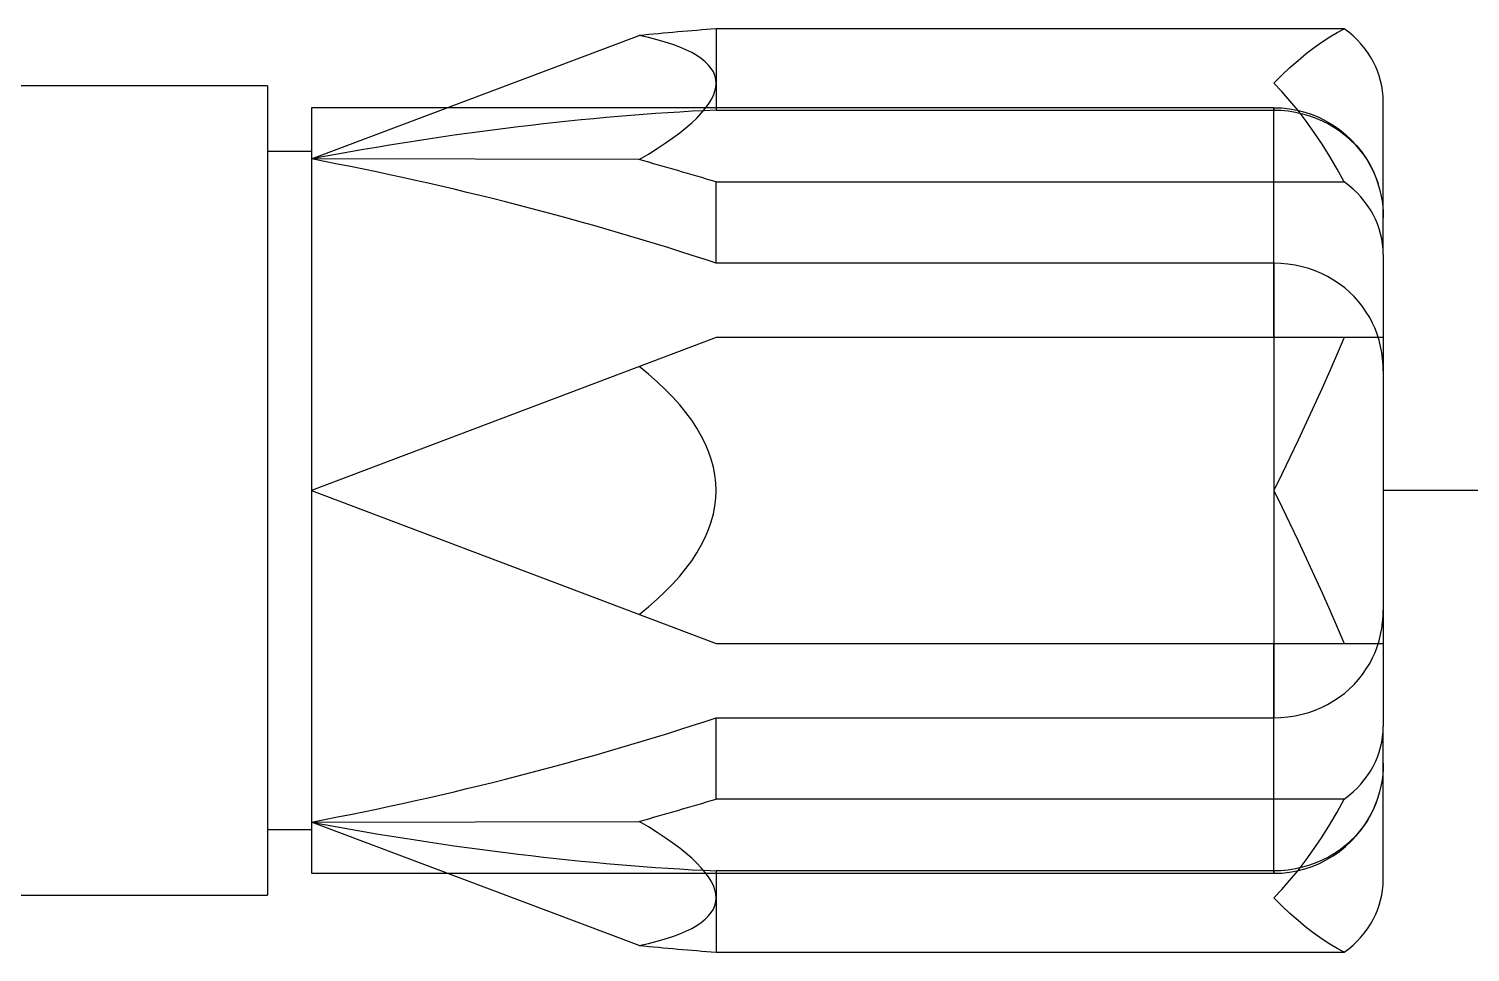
# Model space of a CAD drawing. Header units: millimetres. Extents: x 256 to 2599, y 626 to 1192.
# Drawn here: x 2088.03 to 2093.89, y 663.79 to 667.54 of the extents above; entities that cross this region are included whole.
import ezdxf

# ---------------------------------------------------------------- set-up
doc = ezdxf.new("R2010")
doc.units = ezdxf.units.MM
for name, color, linetype in [('MAIN-1', 7, 'Continuous'), ('MAIN-2', 7, 'Continuous'), ('Tag', 7, 'Continuous')]:
    doc.layers.add(name, color=color, linetype=linetype)

msp = doc.modelspace()

# ---------------------------------------------------------------- linework, layer by layer
at = {"layer": 'MAIN-1'}
for p, q in [((2093.3762, 667.542), (2090.8235, 667.542)), ((2093.348, 667.5272), (2093.3762, 667.542)), ((2089.1789, 667.0132), (2090.5107, 667.5145)), ((2093.2545, 667.4665), (2093.2868, 667.4894)), ((2093.2868, 667.4894), (2093.3181, 667.5097)), ((2093.3181, 667.5097), (2093.348, 667.5272)), ((2093.1883, 667.4137), (2093.2215, 667.4412)), ((2093.2215, 667.4412), (2093.2545, 667.4665)), ((2093.1223, 667.3533), (2093.1551, 667.3843)), ((2093.1551, 667.3843), (2093.1883, 667.4137)), ((2089.0011, 667.3105), (2087.8455, 667.3105)), ((2089.0011, 667.3105), (2089.0011, 664.0213)), ((2093.0903, 667.3211), (2093.1223, 667.3533)), ((2093.1223, 667.2869), (2093.0903, 667.3211)), ((2093.1551, 667.2497), (2093.1223, 667.2869)), ((2093.1883, 667.2096), (2093.1551, 667.2497)), ((2093.5348, 666.625), (2093.5348, 667.2473)), ((2089.7326, 667.2216), (2089.1789, 667.2216)), ((2089.1789, 667.2216), (2089.1789, 667.0132)), ((2093.2215, 667.1667), (2093.1883, 667.2096)), ((2093.2545, 667.1213), (2093.2215, 667.1667)), ((2093.2868, 667.0735), (2093.2545, 667.1213)), ((2093.3181, 667.0238), (2093.2868, 667.0735)), ((2089.1789, 667.0438), (2089.0011, 667.0438)), ((2089.1789, 667.0132), (2089.1789, 664.3187)), ((2090.5107, 667.0106), (2089.1789, 667.0132)), ((2093.348, 666.9724), (2093.3181, 667.0238)), ((2093.3762, 666.9198), (2093.348, 666.9724)), ((2090.8235, 666.5895), (2090.8235, 666.9198)), ((2090.8235, 666.9198), (2093.3762, 666.9198)), ((2093.5348, 666.625), (2093.5348, 666.152)), ((2093.0903, 666.5895), (2090.8235, 666.5895)), ((2093.0903, 666.5895), (2093.0903, 665.6659)), ((2093.1182, 666.5887), (2093.0903, 666.5895)), ((2093.1471, 666.5861), (2093.1182, 666.5887)), ((2093.1761, 666.5816), (2093.1471, 666.5861)), ((2093.2047, 666.5754), (2093.1761, 666.5816)), ((2093.2321, 666.5675), (2093.2047, 666.5754)), ((2093.2578, 666.5585), (2093.2321, 666.5675)), ((2093.2831, 666.5479), (2093.2578, 666.5585)), ((2093.3083, 666.5353), (2093.2831, 666.5479)), ((2093.3329, 666.5212), (2093.3083, 666.5353)), ((2093.3562, 666.5056), (2093.3329, 666.5212)), ((2093.3779, 666.489), (2093.3562, 666.5056)), ((2093.3976, 666.472), (2093.3779, 666.489)), ((2093.4161, 666.4539), (2093.3976, 666.472)), ((2093.434, 666.4342), (2093.4161, 666.4539)), ((2093.4507, 666.4131), (2093.434, 666.4342)), ((2093.4659, 666.3912), (2093.4507, 666.4131)), ((2093.4795, 666.3687), (2093.4659, 666.3912)), ((2093.4912, 666.3463), (2093.4795, 666.3687)), ((2093.5012, 666.3241), (2093.4912, 666.3463)), ((2093.5101, 666.3008), (2093.5012, 666.3241)), ((2093.5178, 666.2765), (2093.5101, 666.3008)), ((2093.5241, 666.2516), (2093.5178, 666.2765)), ((2093.5289, 666.2263), (2093.5241, 666.2516)), ((2093.5322, 666.201), (2093.5289, 666.2263)), ((2093.5342, 666.1761), (2093.5322, 666.201)), ((2093.5348, 666.152), (2093.5342, 666.1761)), ((2093.5348, 666.152), (2093.5348, 665.6659)), ((2093.0903, 665.6659), (2093.0903, 664.7423)), ((2093.5348, 665.6659), (2093.5348, 665.1798)), ((2093.5322, 665.1308), (2093.5342, 665.1557)), ((2093.5342, 665.1557), (2093.5348, 665.1798)), ((2093.5348, 665.1798), (2093.5348, 664.7068)), ((2093.5178, 665.0553), (2093.5241, 665.0802)), ((2093.5241, 665.0802), (2093.5289, 665.1056)), ((2093.5289, 665.1056), (2093.5322, 665.1308)), ((2093.5012, 665.0077), (2093.5101, 665.031)), ((2093.5101, 665.031), (2093.5178, 665.0553)), ((2093.4659, 664.9406), (2093.4795, 664.9631)), ((2093.4795, 664.9631), (2093.4912, 664.9856)), ((2093.4912, 664.9856), (2093.5012, 665.0077)), ((2093.434, 664.8976), (2093.4507, 664.9187)), ((2093.4507, 664.9187), (2093.4659, 664.9406)), ((2093.3562, 664.8262), (2093.3779, 664.8428)), ((2093.3779, 664.8428), (2093.3976, 664.8598)), ((2093.3976, 664.8598), (2093.4161, 664.8779)), ((2093.4161, 664.8779), (2093.434, 664.8976)), ((2093.2578, 664.7733), (2093.2831, 664.784)), ((2093.2831, 664.784), (2093.3083, 664.7965)), ((2093.3083, 664.7965), (2093.3329, 664.8106)), ((2093.3329, 664.8106), (2093.3562, 664.8262)), ((2090.8235, 664.412), (2090.8235, 664.7423)), ((2090.8235, 664.7423), (2093.0903, 664.7423)), ((2093.0903, 664.7423), (2093.1182, 664.7431)), ((2093.1182, 664.7431), (2093.1471, 664.7457)), ((2093.1471, 664.7457), (2093.1761, 664.7502)), ((2093.1761, 664.7502), (2093.2047, 664.7565)), ((2093.2047, 664.7565), (2093.2321, 664.7643)), ((2093.2321, 664.7643), (2093.2578, 664.7733)), ((2093.5348, 664.0845), (2093.5348, 664.7068)), ((2093.3762, 664.412), (2090.8235, 664.412)), ((2093.348, 664.3594), (2093.3762, 664.412)), ((2089.1789, 664.3187), (2090.5107, 664.3212)), ((2090.5107, 663.8173), (2089.1789, 664.3187)), ((2089.1789, 664.3187), (2089.1789, 664.1102)), ((2093.3181, 664.308), (2093.348, 664.3594)), ((2089.0011, 664.288), (2089.1789, 664.288)), ((2093.2545, 664.2106), (2093.2868, 664.2583)), ((2093.2868, 664.2583), (2093.3181, 664.308)), ((2093.2215, 664.1651), (2093.2545, 664.2106)), ((2093.1883, 664.1222), (2093.2215, 664.1651)), ((2089.1789, 664.1102), (2089.7326, 664.1102)), ((2093.1223, 664.0449), (2093.1551, 664.0821)), ((2093.1551, 664.0821), (2093.1883, 664.1222)), ((2093.0903, 664.0107), (2093.1223, 664.0449)), ((2087.8455, 664.0213), (2089.0011, 664.0213)), ((2093.1223, 663.9785), (2093.0903, 664.0107)), ((2093.1551, 663.9476), (2093.1223, 663.9785)), ((2093.1883, 663.9181), (2093.1551, 663.9476)), ((2093.2215, 663.8906), (2093.1883, 663.9181)), ((2093.2545, 663.8653), (2093.2215, 663.8906)), ((2093.2868, 663.8424), (2093.2545, 663.8653)), ((2090.8235, 663.7898), (2093.3762, 663.7898)), ((2093.3181, 663.8222), (2093.2868, 663.8424)), ((2093.348, 663.8046), (2093.3181, 663.8222)), ((2093.3762, 663.7898), (2093.348, 663.8046))]:
    msp.add_line(p, q, dxfattribs=at)
for centre, major_axis, ratio, start_param, end_param in [((2089.1789, 665.6659), (-5.04, -1.0633), 0.315108, -1.968805, -1.903992), ((2093.0903, 667.2473), (-0.4445, 0), 0.866025, 3.141593, 4.013738), ((2081.9839, 665.6659), (-8.8378, -1.6738), 0.104406, 2.855009, 3.388636), ((2089.1789, 665.6659), (-4.1024, 0.8655), 0.315108, -1.915931, -1.504415), ((2089.1789, 665.6659), (5.04, -1.0633), 0.315108, 1.305552, 1.370364), ((2093.0903, 666.625), (0.4445, 0), 0.866025, 0, 0.872145), ((2089.1789, 665.6659), (4.1024, 0.8655), 0.315108, -1.637178, -1.225661), ((2093.0903, 664.7068), (-0.4445, 0), 0.866025, 2.269448, 3.141593), ((2089.1789, 665.6659), (-5.04, -1.0633), 0.315108, 1.771228, 1.836041), ((2081.9839, 665.6659), (-8.8378, 1.6738), 0.104406, 2.894549, 3.428177), ((2093.0903, 664.0845), (0.4445, 0), 0.866025, -0.872145, 0), ((2089.1789, 665.6659), (5.04, -1.0633), 0.315108, -1.237601, -1.172788)]:
    msp.add_ellipse(centre, major_axis=major_axis, ratio=ratio, start_param=start_param, end_param=end_param, dxfattribs=at)
at = {"layer": 'MAIN-2'}
for p, q in [((2090.8235, 667.542), (2090.8235, 667.2118)), ((2093.0903, 667.2216), (2089.7326, 667.2216)), ((2090.8235, 667.2118), (2093.0903, 667.2118)), ((2093.0903, 666.2882), (2093.0903, 667.2216)), ((2093.0903, 667.2216), (2093.0903, 667.2118)), ((2093.0903, 667.2216), (2093.122, 667.2204)), ((2093.0903, 667.2118), (2093.1188, 667.2109)), ((2093.1188, 667.2109), (2093.1482, 667.2082)), ((2093.122, 667.2204), (2093.1536, 667.2171)), ((2093.1482, 667.2082), (2093.1778, 667.2036)), ((2093.1536, 667.2171), (2093.1848, 667.2114)), ((2093.1778, 667.2036), (2093.2069, 667.1971)), ((2093.1848, 667.2114), (2093.2155, 667.2036)), ((2093.2069, 667.1971), (2093.2347, 667.189)), ((2093.2155, 667.2036), (2093.2456, 667.1936)), ((2093.2347, 667.189), (2093.2607, 667.1796)), ((2093.2456, 667.1936), (2093.275, 667.1814)), ((2093.2607, 667.1796), (2093.2865, 667.1685)), ((2093.275, 667.1814), (2093.3033, 667.1672)), ((2093.2865, 667.1685), (2093.3122, 667.1555)), ((2093.3033, 667.1672), (2093.3306, 667.151)), ((2093.3122, 667.1555), (2093.3371, 667.1408)), ((2093.3306, 667.151), (2093.3567, 667.1329)), ((2093.3371, 667.1408), (2093.3606, 667.1247)), ((2093.3567, 667.1329), (2093.3814, 667.113)), ((2093.3606, 667.1247), (2093.3823, 667.1077)), ((2093.3814, 667.113), (2093.4046, 667.0914)), ((2093.3823, 667.1077), (2093.402, 667.0902)), ((2093.402, 667.0902), (2093.4207, 667.0713)), ((2093.4046, 667.0914), (2093.4262, 667.0682)), ((2093.4207, 667.0713), (2093.4386, 667.0508)), ((2093.4262, 667.0682), (2093.4461, 667.0435)), ((2093.4386, 667.0508), (2093.4553, 667.0291)), ((2093.4461, 667.0435), (2093.4642, 667.0174)), ((2093.4553, 667.0291), (2093.4703, 667.0065)), ((2093.4642, 667.0174), (2093.4804, 666.9901)), ((2093.4703, 667.0065), (2093.4835, 666.9835)), ((2093.4804, 666.9901), (2093.4946, 666.9617)), ((2093.4835, 666.9835), (2093.4949, 666.9608)), ((2093.4946, 666.9617), (2093.5047, 666.9379)), ((2093.4949, 666.9608), (2093.5046, 666.9379)), ((2093.5046, 666.9379), (2093.5133, 666.9138)), ((2093.5047, 666.9379), (2093.5134, 666.9134)), ((2093.5133, 666.9138), (2093.52, 666.8908)), ((2093.52, 666.8908), (2093.5255, 666.8673)), ((2093.5255, 666.8673), (2093.5297, 666.8436)), ((2093.5297, 666.8436), (2093.5326, 666.82)), ((2093.5326, 666.82), (2093.5342, 666.7968)), ((2093.5342, 666.7968), (2093.5348, 666.7743)), ((2090.8235, 666.2882), (2089.1789, 665.6659)), ((2093.0903, 666.2882), (2090.8235, 666.2882)), ((2090.8235, 666.2882), (2090.8235, 666.2882)), ((2093.1182, 666.2882), (2093.0903, 666.2882)), ((2093.1471, 666.2882), (2093.1182, 666.2882)), ((2093.1761, 666.2882), (2093.1471, 666.2882)), ((2093.2047, 666.2882), (2093.1761, 666.2882)), ((2093.2321, 666.2882), (2093.2047, 666.2882)), ((2093.2578, 666.2882), (2093.2321, 666.2882)), ((2093.2831, 666.2882), (2093.2578, 666.2882)), ((2093.3083, 666.2882), (2093.2831, 666.2882)), ((2093.3329, 666.2882), (2093.3083, 666.2882)), ((2093.3562, 666.2882), (2093.3329, 666.2882)), ((2093.3762, 666.2882), (2093.348, 666.2208)), ((2093.3779, 666.2882), (2093.3562, 666.2882)), ((2093.3976, 666.2882), (2093.3779, 666.2882)), ((2093.4161, 666.2882), (2093.3976, 666.2882)), ((2093.434, 666.2882), (2093.4161, 666.2882)), ((2093.4507, 666.2882), (2093.434, 666.2882)), ((2093.4659, 666.2882), (2093.4507, 666.2882)), ((2093.4795, 666.2882), (2093.4659, 666.2882)), ((2093.4912, 666.2882), (2093.4795, 666.2882)), ((2093.5012, 666.2882), (2093.4912, 666.2882)), ((2093.5101, 666.2882), (2093.5012, 666.2882)), ((2093.5178, 666.2882), (2093.5101, 666.2882)), ((2093.5241, 666.2882), (2093.5178, 666.2882)), ((2093.5289, 666.2882), (2093.5241, 666.2882)), ((2093.5322, 666.2882), (2093.5289, 666.2882)), ((2093.5342, 666.2882), (2093.5322, 666.2882)), ((2093.5348, 666.2882), (2093.5342, 666.2882)), ((2093.5348, 666.2882), (2093.5348, 666.2882)), ((2093.348, 666.2208), (2093.3181, 666.1518)), ((2093.3181, 666.1518), (2093.2868, 666.0818)), ((2093.2868, 666.0818), (2093.2545, 666.0111)), ((2093.2545, 666.0111), (2093.2215, 665.9404)), ((2093.2215, 665.9404), (2093.1883, 665.87)), ((2093.1883, 665.87), (2093.1551, 665.8004)), ((2093.1551, 665.8004), (2093.1223, 665.7323)), ((2093.1223, 665.7323), (2093.0903, 665.6659)), ((2089.1789, 665.6659), (2090.8235, 665.0436)), ((2093.0903, 665.6659), (2093.1223, 665.5996)), ((2093.1223, 665.5996), (2093.1551, 665.5314)), ((2093.1551, 665.5314), (2093.1883, 665.4618)), ((2093.1883, 665.4618), (2093.2215, 665.3914)), ((2093.2215, 665.3914), (2093.2545, 665.3207)), ((2093.2545, 665.3207), (2093.2868, 665.25)), ((2093.2868, 665.25), (2093.3181, 665.18)), ((2093.3181, 665.18), (2093.348, 665.1111)), ((2093.348, 665.1111), (2093.3762, 665.0436)), ((2090.8235, 665.0436), (2093.0903, 665.0436)), ((2090.8235, 665.0436), (2090.8235, 665.0436)), ((2093.0903, 664.1102), (2093.0903, 665.0436)), ((2093.0903, 665.0436), (2093.1182, 665.0436)), ((2093.1182, 665.0436), (2093.1471, 665.0436)), ((2093.1471, 665.0436), (2093.1761, 665.0436)), ((2093.1761, 665.0436), (2093.2047, 665.0436)), ((2093.2047, 665.0436), (2093.2321, 665.0436)), ((2093.2321, 665.0436), (2093.2578, 665.0436)), ((2093.2578, 665.0436), (2093.2831, 665.0436)), ((2093.2831, 665.0436), (2093.3083, 665.0436)), ((2093.3083, 665.0436), (2093.3329, 665.0436)), ((2093.3329, 665.0436), (2093.3562, 665.0436)), ((2093.3562, 665.0436), (2093.3779, 665.0436)), ((2093.3779, 665.0436), (2093.3976, 665.0436)), ((2093.3976, 665.0436), (2093.4161, 665.0436)), ((2093.4161, 665.0436), (2093.434, 665.0436)), ((2093.434, 665.0436), (2093.4507, 665.0436)), ((2093.4507, 665.0436), (2093.4659, 665.0436)), ((2093.4659, 665.0436), (2093.4795, 665.0436)), ((2093.4795, 665.0436), (2093.4912, 665.0436)), ((2093.4912, 665.0436), (2093.5012, 665.0436)), ((2093.5012, 665.0436), (2093.5101, 665.0436)), ((2093.5101, 665.0436), (2093.5178, 665.0436)), ((2093.5178, 665.0436), (2093.5241, 665.0436)), ((2093.5241, 665.0436), (2093.5289, 665.0436)), ((2093.5289, 665.0436), (2093.5322, 665.0436)), ((2093.5322, 665.0436), (2093.5342, 665.0436)), ((2093.5342, 665.0436), (2093.5348, 665.0436)), ((2093.5348, 665.0436), (2093.5348, 665.0436)), ((2093.5348, 664.5575), (2093.5342, 664.535)), ((2093.5326, 664.5118), (2093.5297, 664.4882)), ((2093.5342, 664.535), (2093.5326, 664.5118)), ((2093.52, 664.441), (2093.5133, 664.418)), ((2093.5255, 664.4645), (2093.52, 664.441)), ((2093.5297, 664.4882), (2093.5255, 664.4645)), ((2093.4946, 664.3701), (2093.5047, 664.394)), ((2093.5046, 664.3939), (2093.4949, 664.371)), ((2093.5133, 664.418), (2093.5046, 664.3939)), ((2093.5047, 664.394), (2093.5134, 664.4184)), ((2093.4703, 664.3253), (2093.4553, 664.3027)), ((2093.4642, 664.3144), (2093.4804, 664.3417)), ((2093.4835, 664.3483), (2093.4703, 664.3253)), ((2093.4804, 664.3417), (2093.4946, 664.3701)), ((2093.4949, 664.371), (2093.4835, 664.3483)), ((2093.4207, 664.2605), (2093.402, 664.2416)), ((2093.4046, 664.2404), (2093.4262, 664.2636)), ((2093.4386, 664.281), (2093.4207, 664.2605)), ((2093.4262, 664.2636), (2093.4461, 664.2883)), ((2093.4553, 664.3027), (2093.4386, 664.281)), ((2093.4461, 664.2883), (2093.4642, 664.3144)), ((2093.3306, 664.1808), (2093.3567, 664.1989)), ((2093.3606, 664.2071), (2093.3371, 664.191)), ((2093.3567, 664.1989), (2093.3814, 664.2188)), ((2093.3823, 664.2241), (2093.3606, 664.2071)), ((2093.3814, 664.2188), (2093.4046, 664.2404)), ((2093.402, 664.2416), (2093.3823, 664.2241)), ((2093.2347, 664.1428), (2093.2069, 664.1347)), ((2093.2607, 664.1522), (2093.2347, 664.1428)), ((2093.2456, 664.1383), (2093.275, 664.1504)), ((2093.2865, 664.1633), (2093.2607, 664.1522)), ((2093.275, 664.1504), (2093.3033, 664.1646)), ((2093.3122, 664.1763), (2093.2865, 664.1633)), ((2093.3033, 664.1646), (2093.3306, 664.1808)), ((2093.3371, 664.191), (2093.3122, 664.1763)), ((2089.7326, 664.1102), (2093.0903, 664.1102)), ((2090.8235, 664.12), (2090.8235, 663.7898)), ((2093.0903, 664.12), (2090.8235, 664.12)), ((2093.1188, 664.1209), (2093.0903, 664.12)), ((2093.0903, 664.12), (2093.0903, 664.1102)), ((2093.0903, 664.1102), (2093.122, 664.1114)), ((2093.1482, 664.1236), (2093.1188, 664.1209)), ((2093.122, 664.1114), (2093.1536, 664.1148)), ((2093.1778, 664.1282), (2093.1482, 664.1236)), ((2093.1536, 664.1148), (2093.1848, 664.1204)), ((2093.2069, 664.1347), (2093.1778, 664.1282)), ((2093.1848, 664.1204), (2093.2155, 664.1282)), ((2093.2155, 664.1282), (2093.2456, 664.1383))]:
    msp.add_line(p, q, dxfattribs=at)
for centre, major_axis, ratio, start_param, end_param in [((2089.1789, 665.6659), (4.1024, 0.8655), 0.315108, 1.092898, 1.504415), ((2081.9839, 665.6659), (-8.8395, 0), 0.216216, 2.874779, 3.408406), ((2089.1789, 665.6659), (-4.1024, 0.8655), 0.315108, 1.637178, 2.048695)]:
    msp.add_ellipse(centre, major_axis=major_axis, ratio=ratio, start_param=start_param, end_param=end_param, dxfattribs=at)
at = {"layer": 'Tag'}
msp.add_line((2097.0668, 665.6659), (2093.5348, 665.6659), dxfattribs=at)

doc.saveas('drawing.dxf')
